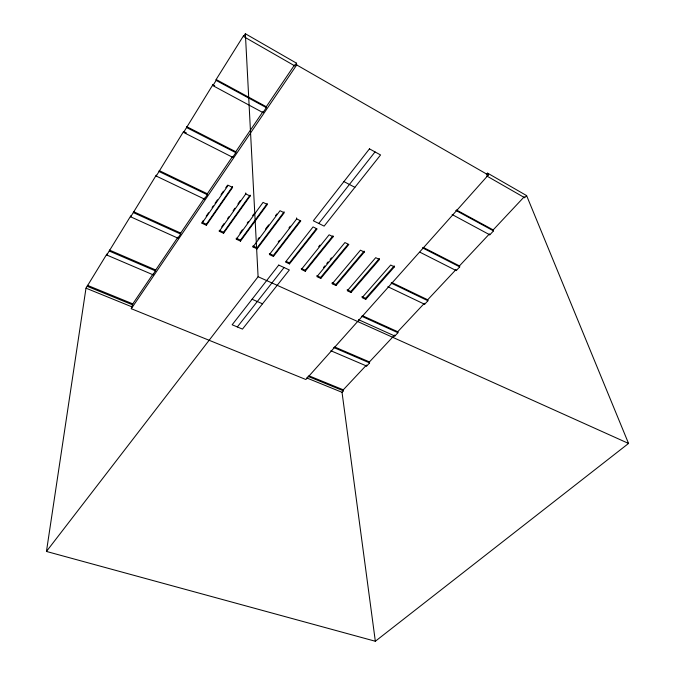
<?xml version="1.0" encoding="UTF-8"?>
<svg xmlns="http://www.w3.org/2000/svg" width="675" height="675" viewBox="0 0 675 675"><rect width="100%" height="100%" fill="white"/><g stroke="black" fill="none" stroke-linecap="round" stroke-linejoin="round"><path stroke-width="1.01" d="M212.878 85.624L216.143 80.409L216.135 79.507L243.574 35.682L243.616 36.551L294.671 65.829L294.562 64.935L266.271 106.726L266.338 107.637L262.972 112.615L212.878 85.624L212.878 84.721L214.726 85.717M204.39 199.066L204.407 198.096L180.706 233.094L180.664 234.073L177.913 238.148L130.68 216.827L156.305 175.095L156.229 176.057L204.39 199.066L207.335 194.721L207.343 193.759L232.656 156.364L232.681 157.317L183.558 132.427L183.6 131.482L186.376 132.891M203.209 220.539L202.002 223.248L206.356 225.273L206.364 224.286L232.588 186.469M183.558 132.427L212.878 84.721M177.913 238.148L177.955 237.161L155.731 269.992L153.073 274.801L106.76 255.023L106.886 254.028L85.995 288.174L46.448 551.45L375.334 641.25L628.552 443.441L526.61 195.598L487.62 173.154L486.321 174.623M153.073 274.801L153.141 273.805M156.229 176.057L183.6 131.482M487.62 173.154L488.32 175.028L305.876 379.519L131.287 308.703L132.789 303.86L152.558 274.666M130.68 216.827L130.79 215.848L106.76 255.023M243.616 36.551L245.371 33.75L296.477 63.163L296.713 64.943L131.287 308.703M232.681 157.317L235.828 152.677L235.794 151.732L262.904 111.696L262.972 112.615M294.671 65.829L296.477 63.163M206.179 216.228L208.55 212.777M212.119 207.596L213.308 205.867M215.089 203.285L217.468 199.825M221.037 194.653L223.408 191.202M225.788 187.751L227.568 185.161M202.002 223.248L228.184 185.262L232.613 187.439L206.356 225.273M221.695 226.901L224.1 223.509M227.711 218.413L228.909 216.717M233.12 210.769L234.925 208.221M237.929 203.977L240.334 200.576M223.577 233.272L223.568 232.284L250.087 195.067L250.13 196.037L223.577 233.272L219.299 231.289L245.784 193.902L245.742 192.932M239.912 233.179L242.342 229.837M247.202 223.147L248.417 221.476M252.669 215.629L253.884 213.95M236.292 239.178L263.064 202.382L267.334 204.483L240.494 241.135L236.292 239.178L236.267 238.191L240.46 240.148L240.494 241.135M240.46 240.148L267.266 203.512M257.96 239.212L259.217 237.532M265.503 229.112L268.642 224.902M275.552 215.637L276.809 213.95M252.99 246.94L280.032 210.71L284.226 212.768L257.116 248.856L252.99 246.94L252.939 245.953L257.065 247.868L257.116 248.856M257.065 247.868L284.133 211.798M278.201 241.962L279.467 240.308M288.976 227.872L290.25 226.209M296.688 218.894L269.392 254.559L273.442 256.441L300.805 220.911L296.688 218.894L296.587 217.924M273.442 256.441L273.375 255.454L300.063 220.767M46.448 551.45L258.095 276.725L245.371 33.75M237.322 326.945L284.065 267.536M318.752 223.45L375.03 151.917M289.499 263.9L317.098 228.909L313.057 226.927L285.508 262.043L289.499 263.9L289.406 262.913L316.33 228.749M318.668 246.712L319.958 245.101M305.269 271.232L305.168 270.245L332.961 235.794L333.104 236.773L305.269 271.232L301.354 269.409L329.13 234.816L333.104 236.773M323.468 267.545L324.793 265.925M326.793 263.495L328.126 261.875M330.126 259.436L331.45 257.816M320.785 278.438L348.832 244.485L344.925 242.57L316.929 276.649L320.785 278.438L320.659 277.45L348.005 244.325M332.243 283.762L360.45 250.189L364.289 252.079L336.032 285.517L332.243 283.762L332.1 282.774L335.888 284.529L336.032 285.517M335.888 284.529L364.112 251.1L364.289 252.079M351.025 292.486L350.865 291.499L379.282 258.559L379.477 259.529L351.025 292.486L347.296 290.756L375.705 257.681L379.477 259.529M365.774 299.337L365.597 298.35L394.2 265.882L394.411 266.861L365.774 299.337L362.104 297.633L390.698 265.039L394.411 266.861M375.334 641.25L342.031 392.302L343.423 390.817L343.288 389.821L365.799 365.808M330.851 350.747L366.668 366.052L369.605 362.914L369.444 361.927L394.622 335.053L394.824 336.04L397.938 332.724L397.735 331.737L362.382 315.672M397.735 331.737L424.389 303.303L424.634 304.273L427.925 300.763L427.688 299.784L391.854 282.547M427.688 299.784L455.954 269.629L456.233 270.599L459.734 266.87L459.447 265.899L423.149 247.371M459.447 265.899L489.468 233.871L489.797 234.832L493.518 230.867L493.18 229.913L456.435 209.967M493.18 229.913L524.256 196.762L524.635 197.699L526.61 195.598M87.168 286.301L132.697 304.872M308.011 376.372L343.423 390.817M85.995 288.174L131.482 306.669M306.636 377.907L342.031 392.302M87.32 285.289L132.789 303.86M308.863 375.764L343.288 389.821M109.375 250.045L155.731 269.992M334.581 346.933L369.444 361.927M109.249 251.049L155.655 270.987M333.72 347.49L369.605 362.914M252.079 299.244L262.524 303.809M358.526 319.663L394.824 336.04M258.095 276.725L628.552 443.441M133.439 211.613L180.706 233.094M133.338 212.591L180.664 234.073M361.598 316.221L397.938 332.724M202.019 222.261L206.364 224.286M223.568 232.284L219.291 230.302L219.299 231.289M269.325 253.572L273.375 255.454M286.217 261.427L289.406 262.913M301.252 268.422L305.168 270.245M316.811 275.662L320.659 277.45M347.144 289.769L350.865 291.499M361.935 296.646L365.597 298.35M387.863 286.715L424.634 304.273M159.14 170.564L207.343 193.759M159.064 171.526L207.335 194.721M391.12 283.07L427.925 300.763M245.784 193.902L250.13 196.037M419.943 252.214L456.233 270.599M186.637 126.63L235.794 151.732M186.604 127.567L235.828 152.677M422.466 247.86L459.734 266.87M343.921 181.583L354.89 187.338M452.14 214.54L489.797 234.832M216.143 80.409L266.338 107.637M455.819 210.414L493.518 230.867M216.135 79.507L266.271 106.726M296.713 64.943L488.32 175.028M486.574 175.871L524.635 197.699M366.5 365.057L366.668 366.052M278.75 265.081L232.149 324.776L242.468 329.096L289.356 269.975L278.75 265.081M369.47 148.854L313.335 220.776L324.135 226.117L380.565 154.963L369.47 148.854"/></g></svg>
